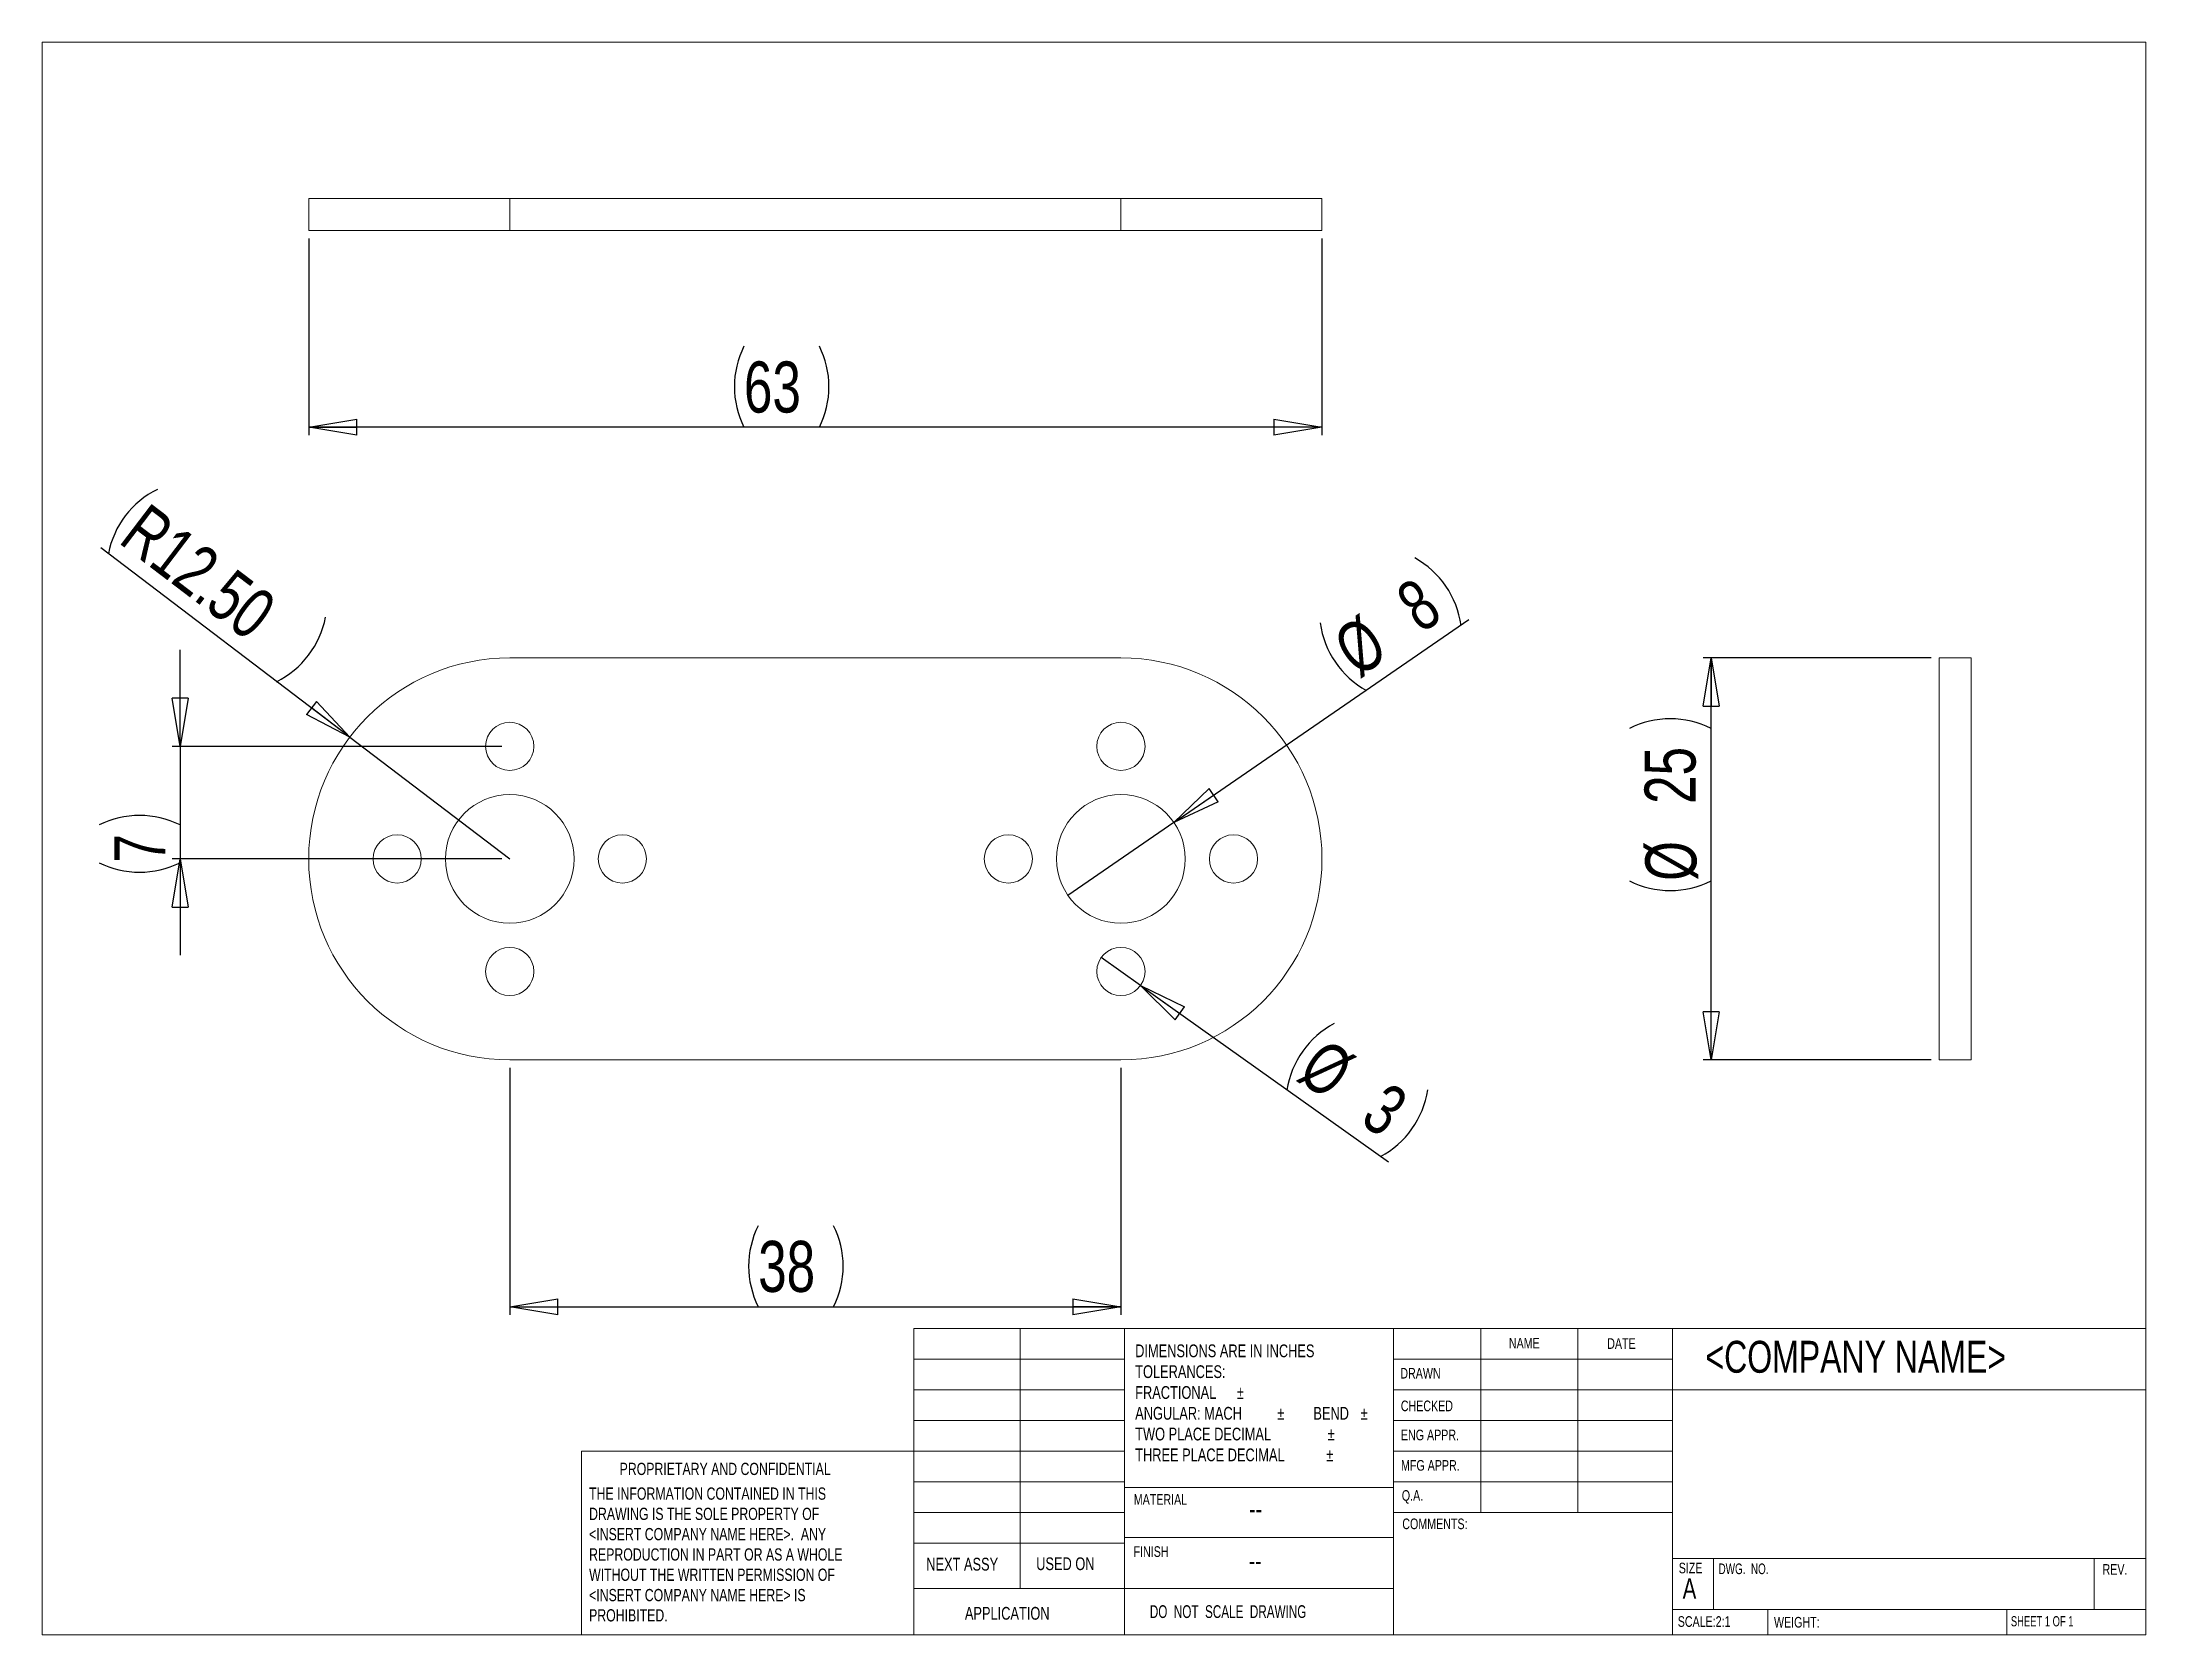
# Model space of a CAD drawing. Header units: millimetres. Extents: x 8 to 270, y 10 to 208.
import ezdxf

# ---------------------------------------------------------------- set-up
doc = ezdxf.new("R2010")
doc.units = ezdxf.units.MM
doc.layers.add('FORMAT', color=7, linetype='Continuous')
doc.styles.add('SLDTEXTSTYLE0', font='TXT', dxfattribs={"width": 0.75})
doc.styles.add('SLDTEXTSTYLE1', font='TXT', dxfattribs={"width": 0.694444})
doc.styles.add('SLDTEXTSTYLE2', font='TXT', dxfattribs={"width": 0.684783})
doc.styles.add('SLDTEXTSTYLE3', font='TXT', dxfattribs={"width": 0.6875})
doc.dimstyles.new('SLDDIMSTYLE0', dxfattribs={"dimtxt": 6.35, "dimasz": 5.9944, "dimexe": 0, "dimexo": 0.0625, "dimgap": 1.5875, "dimtad": 1, "dimlfac": 0.5, "dimrnd": 1e-09, "dimzin": 12, "dimdsep": 46, "dimtxsty": 'SLDTEXTSTYLE0', "dimblk1": 'CLOSED', "dimblk2": 'CLOSED', "dimsah": 1, "dimcen": 0.09, "dimadec": 0, "dimazin": 3, "dimtfac": 1, "dimtofl": 0, "dimtmove": 0, "dimatfit": 3, "dimldrblk": 'CLOSED', "dimfxl": 1, "dimfrac": 2, "dimtolj": 1, "dimtzin": 12, "dimarcsym": 0})
doc.dimstyles.new('SLDDIMSTYLE1', dxfattribs={"dimtxt": 6.35, "dimasz": 5.9944, "dimexe": 0, "dimexo": 0.0625, "dimgap": 1.5875, "dimtad": 1, "dimlfac": 0.5, "dimrnd": 1e-09, "dimzin": 4, "dimdsep": 46, "dimtxsty": 'SLDTEXTSTYLE0', "dimblk1": 'CLOSED', "dimblk2": 'CLOSED', "dimsah": 1, "dimcen": 0, "dimadec": 0, "dimazin": 1, "dimtfac": 1, "dimtofl": 0, "dimtmove": 0, "dimatfit": 3, "dimldrblk": 'CLOSED', "dimfxl": 1, "dimfrac": 2, "dimtolj": 1, "dimtzin": 12, "dimarcsym": 0})
doc.dimstyles.new('SLDDIMSTYLE2', dxfattribs={"dimtxt": 6.35, "dimasz": 5.9944, "dimexe": 0, "dimexo": 0.0625, "dimgap": 1.5875, "dimtad": 1, "dimlfac": 0.5, "dimrnd": 1e-09, "dimzin": 12, "dimdsep": 46, "dimtxsty": 'SLDTEXTSTYLE0', "dimblk1": 'NONE', "dimblk2": 'CLOSED', "dimsah": 1, "dimcen": 0, "dimadec": 0, "dimazin": 3, "dimtfac": 1, "dimtmove": 0, "dimatfit": 3, "dimldrblk": 'NONE', "dimfxl": 1, "dimfrac": 2, "dimtolj": 1, "dimtzin": 12, "dimarcsym": 0})
doc.dimstyles.new('SLDDIMSTYLE3', dxfattribs={"dimtxt": 6.35, "dimasz": 5.9944, "dimexe": 0, "dimexo": 0.0625, "dimgap": 1.5875, "dimtad": 1, "dimlfac": 0.5, "dimrnd": 1e-09, "dimzin": 12, "dimdsep": 46, "dimtxsty": 'SLDTEXTSTYLE0', "dimblk1": 'CLOSED', "dimblk2": 'CLOSED', "dimsah": 1, "dimcen": 0.09, "dimadec": 0, "dimazin": 3, "dimtfac": 1, "dimtmove": 0, "dimatfit": 0, "dimldrblk": 'CLOSED', "dimfxl": 1, "dimfrac": 2, "dimtolj": 1, "dimtzin": 12, "dimarcsym": 0})

# ---------------------------------------------------------------- blocks, each defined once
blk = doc.blocks.new('SW_NOTE_0')
at = {"color": 0, "linetype": 'Continuous', "lineweight": 0, "attachment_point": 1, "style": 'SLDTEXTSTYLE0'}
for s, insert, char_height in [('DIMENSIONS ARE IN INCHES', (0, 2.05), 1.5875), ('TOLERANCES:', (0, -0.54), 1.5875), ('FRACTIONAL', (0, -3.13), 1.587), ('%%p', (12.64, -3.13), 1.587), ('ANGULAR: MACH', (0, -5.72), 1.5875), ('%%p', (17.67, -5.72), 1.587), ('BEND', (22.16, -5.72), 1.587), ('%%p', (28.03, -5.72), 1.587), ('TWO PLACE DECIMAL', (0, -8.3), 1.5875), ('%%p', (23.92, -8.3), 1.587), ('THREE PLACE DECIMAL', (0, -10.89), 1.5875), ('%%p', (23.78, -10.89), 1.587)]:
    blk.add_mtext(s, dxfattribs=dict(at, insert=insert, char_height=char_height))
blk = doc.blocks.new('SW_NOTE_1')
at = {"color": 0, "linetype": 'Continuous', "lineweight": 0, "char_height": 1.524, "attachment_point": 1, "style": 'SLDTEXTSTYLE0'}
for s, insert in [('THE INFORMATION CONTAINED IN THIS', (0, 1.96)), ('DRAWING IS THE SOLE PROPERTY OF', (0, -0.56)), ('<INSERT COMPANY NAME HERE>.  ANY', (0, -3.08)), ('REPRODUCTION IN PART OR AS A WHOLE', (0, -5.61)), ('WITHOUT THE WRITTEN PERMISSION OF', (0, -8.13)), ('<INSERT COMPANY NAME HERE> IS', (0, -10.66)), ('PROHIBITED.', (0, -13.18))]:
    blk.add_mtext(s, dxfattribs=dict(at, insert=insert))
blk = doc.blocks.new('_CLOSED')
at = {"color": 0, "linetype": 'ByBlock', "lineweight": -2}
for p, q in [((-1, 0.166667), (0, 0)), ((-1, 0.166667), (-1, -0.166667)), ((0, 0), (-1, -0.166667)), ((0, 0), (-1, 0))]:
    blk.add_line(p, q, dxfattribs=at)
blk = doc.blocks.new('_D')
at = {"layer": 'FORMAT'}
for p, q in [((66.54, 80.49), (66.54, 49.79)), ((142.54, 80.49), (142.54, 49.79)), ((66.54, 50.78), (142.54, 50.78))]:
    blk.add_line(p, q, dxfattribs=at)
for centre, start, end in [((107.51, 55.82), 153.4349, 206.5651), ((96.73, 55.82), 333.4349, 26.5651)]:
    blk.add_arc(centre, 11.27, start, end, dxfattribs=at)
at = {"layer": 'FORMAT', "xscale": 5.9944, "yscale": 5.9944, "rotation": 180}
blk.add_blockref('_CLOSED', (66.54, 50.78, -1.8), dxfattribs=at)
at = {"layer": 'FORMAT', "xscale": 5.9944, "yscale": 5.9944}
blk.add_blockref('_CLOSED', (142.54, 50.78, -1.8), dxfattribs=at)
at = {"layer": 'FORMAT', "insert": (97.43, 58.97), "char_height": 6.35, "attachment_point": 1, "style": 'SLDTEXTSTYLE0'}
blk.add_mtext('38', dxfattribs=at)
blk = doc.blocks.new('_D_1')
at = {"layer": 'FORMAT'}
for q in [(15.7, 145.18), (66.54, 106.48)]:
    blk.add_line((46.65, 121.62), q, dxfattribs=at)
for centre, start, end in [((27.7, 142.33), 116.159, 169.2891), ((32.55, 138.64), 296.159, 349.2891)]:
    blk.add_arc(centre, 11.27, start, end, dxfattribs=at)
at = {"layer": 'FORMAT', "xscale": 5.9944, "yscale": 5.9944, "rotation": 322.7240025992}
blk.add_blockref('_CLOSED', (46.65, 121.62, -1.8), dxfattribs=at)
at = {"layer": 'FORMAT', "insert": (21.58, 150.94), "char_height": 6.35, "attachment_point": 1, "rotation": 322.724, "style": 'SLDTEXTSTYLE0'}
blk.add_mtext('R12.50', dxfattribs=at)
blk = doc.blocks.new('_D_2')
at = {"layer": 'FORMAT'}
for q in [(140.09, 94.22), (175.83, 68.82)]:
    blk.add_line((144.98, 90.74), q, dxfattribs=at)
for centre, start, end in [((174.42, 75.97), 118.0425, 171.1726), ((169.45, 79.49), 298.0425, 351.1726)]:
    blk.add_arc(centre, 11.38, start, end, dxfattribs=at)
at = {"layer": 'FORMAT', "xscale": 5.9944, "yscale": 5.9944, "rotation": 144.6075199285}
blk.add_blockref('_CLOSED', (144.98, 90.74, -1.8), dxfattribs=at)
at = {"layer": 'FORMAT', "char_height": 6.35, "attachment_point": 1, "rotation": 324.6075, "style": 'SLDTEXTSTYLE0'}
for s, insert in [('%%c', (167.91, 84.39)), ('3', (175.78, 78.92))]:
    blk.add_mtext(s, dxfattribs=dict(at, insert=insert))
blk = doc.blocks.new('_NONE')
blk = doc.blocks.new('_D_3')
at = {"layer": 'FORMAT'}
for p, q in [((25.54, 120.48), (25.54, 132.47)), ((65.55, 120.48), (24.55, 120.48)), ((25.54, 120.48), (25.54, 106.48)), ((65.55, 106.48), (24.55, 106.48)), ((25.54, 106.48), (25.54, 94.49))]:
    blk.add_line(p, q, dxfattribs=at)
for centre, start, end in [((20.5, 100.62), 63.4349, 116.5651), ((20.5, 116.09), 243.4349, 296.5651)]:
    blk.add_arc(centre, 11.27, start, end, dxfattribs=at)
at = {"layer": 'FORMAT', "xscale": 5.9944, "yscale": 5.9944}
for p, rotation in [((25.54, 120.48, -1.8), 270), ((25.54, 106.48, -1.8), 90)]:
    blk.add_blockref('_CLOSED', p, dxfattribs=dict(at, rotation=rotation))
at = {"layer": 'FORMAT', "insert": (17.35, 106.01), "char_height": 6.35, "attachment_point": 1, "rotation": 90, "style": 'SLDTEXTSTYLE0'}
blk.add_mtext('7', dxfattribs=at)
blk = doc.blocks.new('_D_4')
at = {"layer": 'FORMAT'}
for q in [(185.8, 136.25), (135.95, 101.94)]:
    blk.add_line((149.13, 111.01), q, dxfattribs=at)
for centre, start, end in [((173.57, 133.95), 7.966, 61.0961), ((178.59, 137.4), 187.966, 241.0961)]:
    blk.add_arc(centre, 11.38, start, end, dxfattribs=at)
at = {"layer": 'FORMAT', "xscale": 5.9944, "yscale": 5.9944, "rotation": 214.5310101133}
blk.add_blockref('_CLOSED', (149.13, 111.01, -1.8), dxfattribs=at)
at = {"layer": 'FORMAT', "char_height": 6.35, "attachment_point": 1, "rotation": 34.531, "style": 'SLDTEXTSTYLE0'}
for s, insert in [('8', (176.28, 139.69)), ('%%c', (168.45, 134.18))]:
    blk.add_mtext(s, dxfattribs=dict(at, insert=insert))
blk = doc.blocks.new('_D_5')
at = {"layer": 'FORMAT'}
for p, q in [((41.54, 183.64), (41.54, 159.18)), ((167.54, 183.64), (167.54, 159.18)), ((167.54, 160.17), (41.54, 160.17))]:
    blk.add_line(p, q, dxfattribs=at)
for centre, start, end in [((105.74, 165.21), 153.4349, 206.5651), ((94.96, 165.21), 333.4349, 26.5651)]:
    blk.add_arc(centre, 11.27, start, end, dxfattribs=at)
at = {"layer": 'FORMAT', "xscale": 5.9944, "yscale": 5.9944, "rotation": 180}
blk.add_blockref('_CLOSED', (41.54, 160.17, 0.2), dxfattribs=at)
at = {"layer": 'FORMAT', "xscale": 5.9944, "yscale": 5.9944}
blk.add_blockref('_CLOSED', (167.54, 160.17, 0.2), dxfattribs=at)
at = {"layer": 'FORMAT', "insert": (95.66, 168.35), "char_height": 6.35, "attachment_point": 1, "style": 'SLDTEXTSTYLE0'}
blk.add_mtext('63', dxfattribs=at)
blk = doc.blocks.new('_D_6')
at = {"layer": 'FORMAT'}
for p, q in [((243.28, 131.48), (214.94, 131.48)), ((215.93, 81.48), (215.93, 131.48)), ((243.28, 81.48), (214.94, 81.48))]:
    blk.add_line(p, q, dxfattribs=at)
for centre, start, end in [((210.85, 112.53), 63.4349, 116.5651), ((210.85, 113.92), 243.4349, 296.5651)]:
    blk.add_arc(centre, 11.38, start, end, dxfattribs=at)
at = {"layer": 'FORMAT', "xscale": 5.9944, "yscale": 5.9944}
for p, rotation in [((215.93, 131.48, -37.8), 90), ((215.93, 81.48, -37.8), 270)]:
    blk.add_blockref('_CLOSED', p, dxfattribs=dict(at, rotation=rotation))
at = {"layer": 'FORMAT', "char_height": 6.35, "attachment_point": 1, "rotation": 90, "style": 'SLDTEXTSTYLE0'}
for s, insert in [('25', (207.65, 113.32)), ('%%c', (207.75, 103.75))]:
    blk.add_mtext(s, dxfattribs=dict(at, insert=insert))

msp = doc.modelspace()

# ---------------------------------------------------------------- linework, layer by layer
at = {"color": 8, "linetype": 'Continuous', "lineweight": 0}
for p, q in [((8.38, 208.079), (270, 208.079)), ((8.38, 208.079), (8.38, 9.959)), ((270, 9.959), (270, 208.079)), ((116.775, 9.959), (116.775, 48.059)), ((116.775, 48.059), (143, 48.059)), ((130.027, 48.059), (130.027, 15.736)), ((143, 9.959), (143, 48.059)), ((143, 48.059), (270, 48.059)), ((176.452, 48.059), (176.452, 9.959)), ((187.285, 48.059), (187.285, 25.199)), ((199.377, 48.059), (199.377, 25.199)), ((211.114, 48.059), (211.114, 9.959)), ((116.775, 44.249), (143, 44.249)), ((176.452, 44.249), (211.114, 44.249)), ((116.775, 40.439), (143, 40.439)), ((176.452, 40.439), (270, 40.439)), ((116.775, 36.629), (143, 36.629)), ((176.452, 36.629), (211.114, 36.629)), ((116.775, 32.819), (75.44, 32.819)), ((75.44, 32.819), (75.44, 9.959)), ((116.775, 32.819), (143, 32.819)), ((176.452, 32.819), (211.114, 32.819)), ((116.775, 29.009), (143, 29.009)), ((176.452, 29.009), (211.114, 29.009)), ((176.452, 28.314), (143, 28.314)), ((116.775, 25.199), (143, 25.199)), ((176.452, 25.199), (211.114, 25.199)), ((116.775, 21.389), (143, 21.389)), ((143, 22.086), (176.452, 22.086)), ((211.114, 19.484), (270, 19.484)), ((216.212, 19.484), (216.212, 13.134)), ((263.57, 19.484), (263.57, 13.134)), ((143, 15.736), (116.775, 15.736)), ((143, 15.736), (176.452, 15.736)), ((211.114, 13.134), (270, 13.134)), ((222.99, 13.134), (222.99, 9.959)), ((252.694, 13.134), (252.694, 9.959)), ((270, 9.959), (8.38, 9.959))]:
    msp.add_line(p, q, dxfattribs=at)
at = {"color": 7, "linetype": 'Continuous', "lineweight": 15}
for p, q in [((41.538, 188.63), (41.538, 184.63)), ((66.538, 188.63), (41.538, 188.63)), ((66.538, 184.63), (66.538, 188.63)), ((142.538, 188.63), (66.538, 188.63)), ((142.538, 184.63), (142.538, 188.63)), ((167.538, 188.63), (142.538, 188.63)), ((167.538, 184.63), (167.538, 188.63)), ((66.538, 184.63), (41.538, 184.63)), ((142.538, 184.63), (66.538, 184.63)), ((167.538, 184.63), (142.538, 184.63)), ((142.538, 131.478), (66.538, 131.478)), ((244.27, 81.478), (244.27, 131.478)), ((244.27, 131.478), (248.27, 131.478)), ((248.27, 81.478), (248.27, 131.478)), ((66.538, 81.478), (142.538, 81.478)), ((244.27, 81.478), (248.27, 81.478))]:
    msp.add_line(p, q, dxfattribs=at)
for centre, radius in [((66.538, 120.478), 3), ((142.538, 120.478), 3), ((66.538, 106.478), 8), ((142.538, 106.478), 8), ((52.538, 106.478), 3), ((80.538, 106.478), 3), ((128.538, 106.478), 3), ((156.538, 106.478), 3), ((66.538, 92.478), 3), ((142.538, 92.478), 3)]:
    msp.add_circle(centre, radius, dxfattribs=at)
for centre, start, end in [((66.538, 106.478), 90, 270), ((142.538, 106.478), 270, 90)]:
    msp.add_arc(centre, 25, start, end, dxfattribs=at)

# ---------------------------------------------------------------- block references
at = {"color": 8, "linetype": 'Continuous', "lineweight": 0}
for name, p in [('SW_NOTE_0', (144.312, 44.039)), ('SW_NOTE_1', (76.405, 26.339))]:
    msp.add_blockref(name, p, dxfattribs=at)

# ---------------------------------------------------------------- texts
at = {"color": 8, "linetype": 'Continuous', "lineweight": 0, "attachment_point": 1}
for s, insert, char_height, style in [('NAME', (190.783, 46.911), 1.3229, 'SLDTEXTSTYLE0'), ('DATE', (203.011, 46.86), 1.3229, 'SLDTEXTSTYLE0'), ('<COMPANY NAME>', (215.225, 46.539), 3.96875, 'SLDTEXTSTYLE0'), ('DRAWN', (177.284, 43.166), 1.3229, 'SLDTEXTSTYLE0'), ('CHECKED', (177.345, 39.108), 1.3229, 'SLDTEXTSTYLE0'), ('ENG APPR.', (177.358, 35.491), 1.3229, 'SLDTEXTSTYLE0'), ('PROPRIETARY AND CONFIDENTIAL', (80.202, 31.372), 1.524, 'SLDTEXTSTYLE0'), ('MFG APPR.', (177.37, 31.709), 1.3229, 'SLDTEXTSTYLE0'), ('MATERIAL', (144.138, 27.469), 1.3229, 'SLDTEXTSTYLE0'), ('Q.A.', (177.468, 27.966), 1.3229, 'SLDTEXTSTYLE0'), ('--', (158.494, 26.814), 2.3813, 'SLDTEXTSTYLE0'), ('COMMENTS:', (177.53, 24.437), 1.3229, 'SLDTEXTSTYLE0'), ('FINISH', (144.108, 20.99), 1.3229, 'SLDTEXTSTYLE0'), ('NEXT ASSY', (118.333, 19.554), 1.5875, 'SLDTEXTSTYLE0'), ('USED ON', (132.002, 19.608), 1.5875, 'SLDTEXTSTYLE0'), ('--', (158.43, 20.377), 2.3813, 'SLDTEXTSTYLE0'), ('SIZE', (211.902, 18.948), 1.3229, 'SLDTEXTSTYLE0'), ('DWG.  NO.', (216.854, 18.844), 1.3229, 'SLDTEXTSTYLE1'), ('REV.', (264.605, 18.765), 1.3229, 'SLDTEXTSTYLE0'), ('A', (212.391, 16.996), 2.54, 'SLDTEXTSTYLE0'), ('APPLICATION', (123.137, 13.442), 1.5875, 'SLDTEXTSTYLE0'), ('DO  NOT  SCALE  DRAWING', (146.134, 13.653), 1.5875, 'SLDTEXTSTYLE2'), ('SCALE:2:1', (211.779, 12.288), 1.3229, 'SLDTEXTSTYLE0'), ('WEIGHT:', (223.748, 12.198), 1.3229, 'SLDTEXTSTYLE0'), ('SHEET 1 OF 1', (253.207, 12.293), 1.27, 'SLDTEXTSTYLE3')]:
    msp.add_mtext(s, dxfattribs=dict(at, insert=insert, char_height=char_height, style=style))

# ---------------------------------------------------------------- dimensions: what is measured, and where the dimension line sits
at = {"layer": 'FORMAT'}
for base, p1, p2, picture, middle in [((41.538, 160.169), (167.538, 184.63), (41.538, 184.63), '_D_5', (100.349, 160.169)), ((142.538, 50.784), (66.538, 81.478), (142.538, 81.478), '_D', (102.12, 50.784))]:
    dim = msp.add_linear_dim(base=base, p1=p1, p2=p2, text='(<>)', dimstyle='SLDDIMSTYLE0', dxfattribs=at)
    dim.commit()
    dim.dimension.update_dxf_attribs({"geometry": picture, "text_midpoint": middle, "dimtype": 160})
dim = msp.add_radius_dim(center=(66.538, 106.478), mpoint=(46.645, 121.619), text='(<>)', dimstyle='SLDDIMSTYLE1', dxfattribs=at)
dim.commit()
dim.dimension.update_dxf_attribs({"geometry": '_D_1', "text_midpoint": (26.835, 136.698), "dimtype": 164})
for p1, p2, picture, middle in [((135.948, 101.943), (149.129, 111.013), '_D_4', (179.238, 131.73)), ((140.093, 94.215), (144.984, 90.74), '_D_2', (169.434, 73.369))]:
    dim = msp.add_diameter_dim_2p(p1=p1, p2=p2, text='(<>)', dimstyle='SLDDIMSTYLE2', dxfattribs=at)
    dim.commit()
    dim.dimension.update_dxf_attribs({"geometry": picture, "text_midpoint": middle, "dimtype": 163})
for base, p1, p2, text, dimstyle, picture, middle in [((25.538, 106.478), (66.538, 120.478), (66.538, 106.478), '(<>)', 'SLDDIMSTYLE3', '_D_3', (25.538, 108.353)), ((215.934, 131.478), (244.27, 81.478), (244.27, 131.478), '(%%c<>)', 'SLDDIMSTYLE0', '_D_6', (215.934, 113.226))]:
    dim = msp.add_linear_dim(base=base, p1=p1, p2=p2, angle=90, text=text, dimstyle=dimstyle, dxfattribs=at)
    dim.commit()
    dim.dimension.update_dxf_attribs({"geometry": picture, "text_midpoint": middle, "dimtype": 160})

doc.saveas('drawing.dxf')
